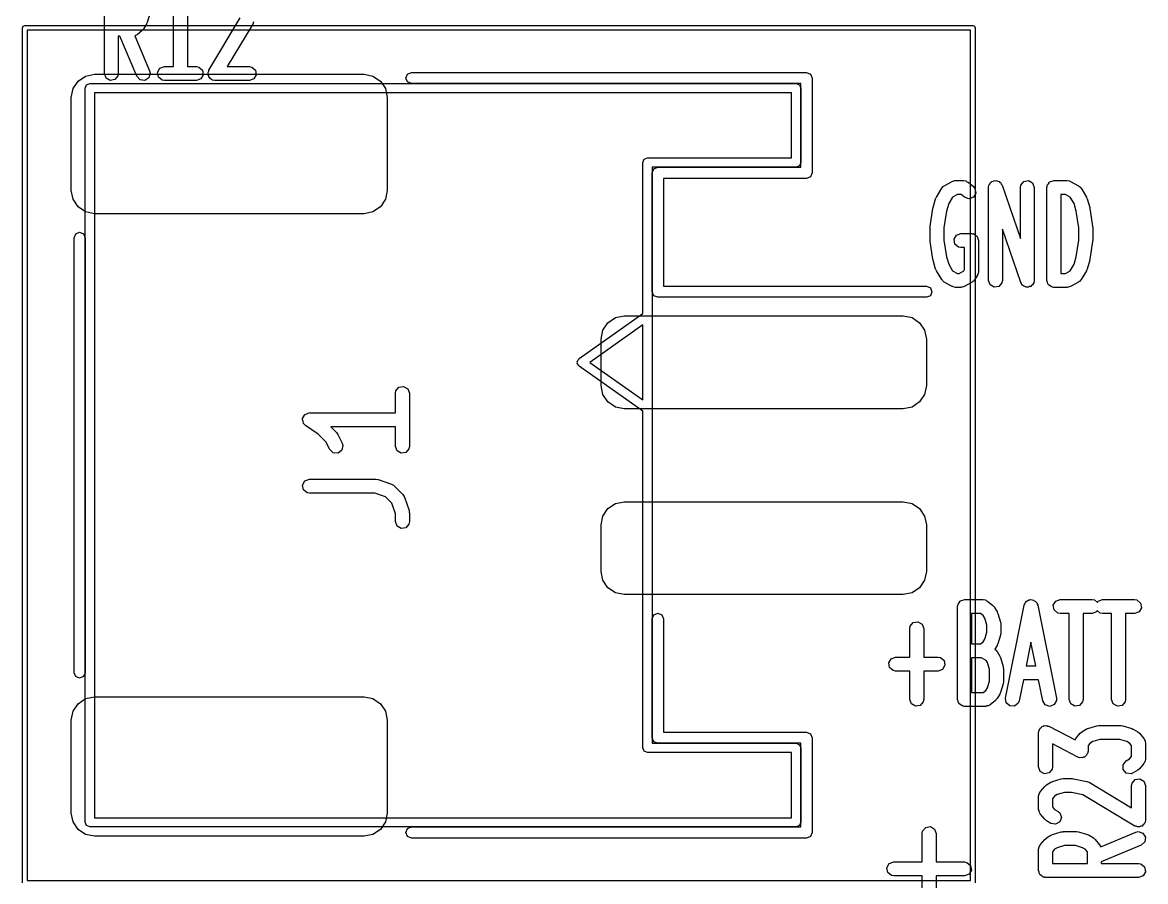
# Model space of a CAD drawing. Extents: x 3.67 to 6.5, y -4.53 to -1.6.
# Drawn here: x 4.0108 to 4.4865, y -4.0192 to -3.6552 of the extents above; entities that cross this region are included whole.
import ezdxf

# ---------------------------------------------------------------- set-up
doc = ezdxf.new("R2010")
doc.units = 0
doc.header["$MEASUREMENT"] = 0
doc.layers.add('BLACK', color=7, linetype='CONTINUOUS')

msp = doc.modelspace()

# ---------------------------------------------------------------- linework, layer by layer
at = {"layer": 'BLACK', "linetype": 'CONTINUOUS'}
for p, q in [((4.04553, -3.67687), (4.04553, -3.6375)), ((4.08068, -3.6375), (4.08068, -3.67392)), ((4.06481, -3.65148), (4.06368, -3.65523)), ((4.07477, -3.67392), (4.07477, -3.64943)), ((4.01083, -3.65748), (4.01112, -3.65678)), ((4.01083, -4.01969), (4.01083, -3.65748)), ((4.01112, -3.65678), (4.01181, -3.6565)), ((4.01181, -3.6565), (4.41339, -3.6565)), ((4.06226, -3.65777), (4.06164, -3.65849)), ((4.06339, -3.6559), (4.06226, -3.65777)), ((4.06341, -3.65576), (4.06339, -3.6559)), ((4.06368, -3.65523), (4.06341, -3.65576)), ((4.08982, -3.67536), (4.10305, -3.6533)), ((4.10838, -3.6559), (4.09757, -3.67392)), ((4.10874, -3.65496), (4.10838, -3.65588)), ((4.10838, -3.65588), (4.10838, -3.6559)), ((4.41339, -3.6565), (4.41408, -3.65678)), ((4.41408, -3.65678), (4.41437, -3.65748)), ((4.41437, -3.65748), (4.41437, -4.01969)), ((4.0128, -3.65846), (4.0128, -4.0187)), ((4.4124, -3.65846), (4.0128, -3.65846)), ((4.05214, -3.66108), (4.05143, -3.66108)), ((4.05143, -3.66108), (4.05143, -3.67687)), ((4.05926, -3.67802), (4.05214, -3.66108)), ((4.05937, -3.6604), (4.05848, -3.66091)), ((4.05848, -3.66091), (4.05848, -3.66091)), ((4.05848, -3.66091), (4.0647, -3.67573)), ((4.06162, -3.65852), (4.05937, -3.6604)), ((4.06164, -3.65849), (4.06162, -3.65852)), ((4.4124, -4.0187), (4.4124, -3.65846)), ((4.04622, -3.67877), (4.04553, -3.67687)), ((4.05143, -3.67687), (4.05126, -3.67788)), ((4.06493, -3.67673), (4.06433, -3.67866)), ((4.0647, -3.67573), (4.06493, -3.67673)), ((4.06807, -3.67636), (4.06908, -3.67461)), ((4.06842, -3.67835), (4.06807, -3.67636)), ((4.06908, -3.67461), (4.07098, -3.67392)), ((4.07098, -3.67392), (4.07477, -3.67392)), ((4.08068, -3.67392), (4.08448, -3.67392)), ((4.08448, -3.67392), (4.08549, -3.6741)), ((4.08549, -3.6741), (4.08703, -3.6754)), ((4.08703, -3.6754), (4.08738, -3.67739)), ((4.08943, -3.67734), (4.08953, -3.67685)), ((4.08944, -3.67636), (4.08972, -3.67589)), ((4.08953, -3.67685), (4.08944, -3.67636)), ((4.08972, -3.67589), (4.08982, -3.67536)), ((4.09757, -3.67392), (4.10697, -3.67392)), ((4.10697, -3.67392), (4.10798, -3.6741)), ((4.10798, -3.6741), (4.10953, -3.6754)), ((4.10953, -3.6754), (4.10988, -3.67739)), ((4.17323, -3.67874), (4.17392, -3.67707)), ((4.17392, -3.67707), (4.17559, -3.67638)), ((4.17559, -3.67638), (4.34291, -3.67638)), ((4.34291, -3.67638), (4.34458, -3.67707)), ((4.34458, -3.67707), (4.34528, -3.67874)), ((4.03225, -3.68324), (4.03438, -3.68005)), ((4.03438, -3.68005), (4.03757, -3.67791)), ((4.0374, -3.68307), (4.03798, -3.68168)), ((4.03757, -3.67791), (4.04134, -3.67717)), ((4.03798, -3.68168), (4.03937, -3.6811)), ((4.03937, -3.6811), (4.33858, -3.6811)), ((4.04134, -3.67717), (4.15551, -3.67717)), ((4.04797, -3.67978), (4.04622, -3.67877)), ((4.04996, -3.67943), (4.04797, -3.67978)), ((4.05126, -3.67788), (4.04996, -3.67943)), ((4.06063, -3.6795), (4.05926, -3.67802)), ((4.06263, -3.67975), (4.06063, -3.6795)), ((4.06433, -3.67866), (4.06263, -3.67975)), ((4.06997, -3.67965), (4.06842, -3.67835)), ((4.07098, -3.67983), (4.06997, -3.67965)), ((4.08448, -3.67983), (4.07098, -3.67983)), ((4.08637, -3.67914), (4.08448, -3.67983)), ((4.08738, -3.67739), (4.08637, -3.67914)), ((4.0897, -3.67781), (4.08943, -3.67734)), ((4.08979, -3.67835), (4.0897, -3.67781)), ((4.09017, -3.67867), (4.08979, -3.67835)), ((4.09042, -3.6791), (4.09017, -3.67867)), ((4.09092, -3.6793), (4.09042, -3.6791)), ((4.09134, -3.67965), (4.09092, -3.6793)), ((4.09226, -3.67981), (4.09134, -3.67965)), ((4.0923, -3.67983), (4.09226, -3.67981)), ((4.09232, -3.67982), (4.0923, -3.67983)), ((4.09235, -3.67983), (4.09232, -3.67982)), ((4.10697, -3.67983), (4.09235, -3.67983)), ((4.10887, -3.67914), (4.10697, -3.67983)), ((4.10988, -3.67739), (4.10887, -3.67914)), ((4.15551, -3.67717), (4.15928, -3.67791)), ((4.15928, -3.67791), (4.16247, -3.68005)), ((4.16247, -3.68005), (4.16461, -3.68324)), ((4.17392, -3.68041), (4.17323, -3.67874)), ((4.17559, -3.6811), (4.17392, -3.68041)), ((4.34055, -3.6811), (4.17559, -3.6811)), ((4.33858, -3.6811), (4.33997, -3.68168)), ((4.33997, -3.68168), (4.34055, -3.68307)), ((4.34055, -3.71654), (4.34055, -3.6811)), ((4.34528, -3.67874), (4.34528, -3.7189)), ((4.0315, -3.68701), (4.03225, -3.68324)), ((4.0374, -3.99409), (4.0374, -3.68307)), ((4.04134, -3.68504), (4.04134, -3.99213)), ((4.33661, -3.68504), (4.04134, -3.68504)), ((4.16461, -3.68324), (4.16535, -3.68701)), ((4.33661, -3.7126), (4.33661, -3.68504)), ((4.34055, -3.68307), (4.34055, -3.71457)), ((4.0315, -3.72638), (4.0315, -3.68701)), ((4.16535, -3.68701), (4.16535, -3.72638)), ((4.27362, -3.71457), (4.2742, -3.71318)), ((4.27362, -3.77851), (4.27362, -3.71457)), ((4.2742, -3.71318), (4.27559, -3.7126)), ((4.27559, -3.7126), (4.33661, -3.7126)), ((4.34055, -3.71457), (4.33997, -3.71596)), ((4.33858, -3.71654), (4.27756, -3.71654)), ((4.27756, -3.71654), (4.27756, -3.96063)), ((4.27756, -3.7189), (4.27825, -3.71723)), ((4.27756, -3.76929), (4.27756, -3.7189)), ((4.27825, -3.71723), (4.27992, -3.71654)), ((4.27992, -3.71654), (4.34055, -3.71654)), ((4.33997, -3.71596), (4.33858, -3.71654)), ((4.34528, -3.7189), (4.34458, -3.72057)), ((4.34291, -3.72126), (4.28228, -3.72126)), ((4.28228, -3.72126), (4.28228, -3.76693)), ((4.34458, -3.72057), (4.34291, -3.72126)), ((4.40084, -3.72468), (4.40109, -3.7246)), ((4.40109, -3.7246), (4.40127, -3.7244)), ((4.40127, -3.7244), (4.40464, -3.72252)), ((4.40464, -3.72252), (4.40561, -3.72219)), ((4.40561, -3.72219), (4.40585, -3.72223)), ((4.40585, -3.72223), (4.40607, -3.72215)), ((4.40607, -3.72215), (4.40945, -3.72215)), ((4.40945, -3.72215), (4.41046, -3.72233)), ((4.41046, -3.72233), (4.41085, -3.72266)), ((4.41085, -3.72266), (4.41134, -3.72283)), ((4.41134, -3.72283), (4.41359, -3.72471)), ((4.42001, -3.725), (4.42017, -3.72409)), ((4.42017, -3.72409), (4.42052, -3.72367)), ((4.42052, -3.72367), (4.42072, -3.72316)), ((4.42072, -3.72316), (4.42115, -3.72292)), ((4.42115, -3.72292), (4.42147, -3.72255)), ((4.42147, -3.72255), (4.42201, -3.72245)), ((4.42201, -3.72245), (4.42249, -3.72219)), ((4.42249, -3.72219), (4.42297, -3.72228)), ((4.42297, -3.72228), (4.42346, -3.7222)), ((4.42346, -3.7222), (4.42393, -3.72247)), ((4.42393, -3.72247), (4.42447, -3.72257)), ((4.42447, -3.72257), (4.42478, -3.72296)), ((4.42478, -3.72296), (4.42521, -3.72321)), ((4.42521, -3.72321), (4.4254, -3.72372)), ((4.4254, -3.72372), (4.42574, -3.72415)), ((4.42574, -3.72415), (4.43349, -3.74676)), ((4.43349, -3.7251), (4.43367, -3.72409)), ((4.43367, -3.72409), (4.43497, -3.72255)), ((4.43497, -3.72255), (4.43696, -3.7222)), ((4.43696, -3.7222), (4.43871, -3.72321)), ((4.43871, -3.72321), (4.4394, -3.7251)), ((4.44479, -3.72459), (4.44485, -3.72448)), ((4.44481, -3.72472), (4.44479, -3.72459)), ((4.44485, -3.72448), (4.44492, -3.72409)), ((4.44492, -3.72409), (4.44541, -3.72351)), ((4.44541, -3.72351), (4.4458, -3.72284)), ((4.4458, -3.72284), (4.44605, -3.72275)), ((4.44605, -3.72275), (4.44622, -3.72255)), ((4.44622, -3.72255), (4.44697, -3.72241)), ((4.44697, -3.72241), (4.44769, -3.72215)), ((4.44769, -3.72215), (4.45332, -3.72215)), ((4.45332, -3.72215), (4.45433, -3.72233)), ((4.45433, -3.72233), (4.45451, -3.72248)), ((4.45451, -3.72248), (4.45475, -3.72252)), ((4.45475, -3.72252), (4.45813, -3.7244)), ((4.45813, -3.7244), (4.45892, -3.72504)), ((4.03225, -3.73014), (4.0315, -3.72638)), ((4.16535, -3.72638), (4.16461, -3.73014)), ((4.39762, -3.72988), (4.39789, -3.72934)), ((4.39789, -3.72934), (4.39792, -3.72921)), ((4.39792, -3.72921), (4.40017, -3.72546)), ((4.40017, -3.72546), (4.40084, -3.72468)), ((4.40482, -3.72918), (4.40317, -3.73193)), ((4.40684, -3.72806), (4.40482, -3.72918)), ((4.40838, -3.72806), (4.40684, -3.72806)), ((4.40981, -3.72925), (4.40838, -3.72806)), ((4.41171, -3.72993), (4.40981, -3.72925)), ((4.4136, -3.72923), (4.41171, -3.72993)), ((4.41359, -3.72471), (4.41425, -3.72549)), ((4.41461, -3.72748), (4.4136, -3.72923)), ((4.41425, -3.72549), (4.41461, -3.72748)), ((4.41999, -3.72505), (4.42001, -3.725)), ((4.42, -3.72508), (4.41999, -3.72505)), ((4.41999, -3.7251), (4.42, -3.72508)), ((4.41999, -3.76447), (4.41999, -3.7251)), ((4.43349, -3.74676), (4.43349, -3.7251)), ((4.4394, -3.7251), (4.4394, -3.76447)), ((4.44474, -3.7251), (4.44481, -3.72472)), ((4.44474, -3.76447), (4.44474, -3.7251)), ((4.45065, -3.72806), (4.45065, -3.76152)), ((4.45255, -3.72806), (4.45065, -3.72806)), ((4.45457, -3.72918), (4.45255, -3.72806)), ((4.45622, -3.73193), (4.45457, -3.72918)), ((4.45892, -3.72504), (4.45902, -3.72529)), ((4.45902, -3.72529), (4.45922, -3.72546)), ((4.45922, -3.72546), (4.46147, -3.72921)), ((4.46147, -3.72921), (4.46169, -3.72977)), ((4.03438, -3.73334), (4.03225, -3.73014)), ((4.03757, -3.73547), (4.03438, -3.73334)), ((4.16247, -3.73334), (4.15928, -3.73547)), ((4.16461, -3.73014), (4.16247, -3.73334)), ((4.39528, -3.74154), (4.3964, -3.73404)), ((4.3964, -3.73404), (4.3965, -3.73374)), ((4.3965, -3.73363), (4.39762, -3.72988)), ((4.3965, -3.73374), (4.3965, -3.73363)), ((4.40317, -3.73193), (4.40221, -3.73512)), ((4.45718, -3.73512), (4.45622, -3.73193)), ((4.46169, -3.72977), (4.46177, -3.72988)), ((4.46177, -3.72988), (4.4629, -3.73363)), ((4.4629, -3.73363), (4.46293, -3.73394)), ((4.46293, -3.73394), (4.46299, -3.73404)), ((4.46299, -3.73404), (4.46411, -3.74154)), ((4.04134, -3.73622), (4.03757, -3.73547)), ((4.15551, -3.73622), (4.04134, -3.73622)), ((4.15928, -3.73547), (4.15551, -3.73622)), ((4.40221, -3.73512), (4.40115, -3.7422)), ((4.45824, -3.7422), (4.45718, -3.73512)), ((4.39525, -3.74198), (4.3953, -3.74166)), ((4.39525, -3.7476), (4.39525, -3.74198)), ((4.3953, -3.74166), (4.39528, -3.74154)), ((4.40115, -3.7422), (4.40115, -3.74738)), ((4.43365, -3.76543), (4.4259, -3.74282)), ((4.4259, -3.74282), (4.4259, -3.76447)), ((4.45824, -3.74738), (4.45824, -3.7422)), ((4.46411, -3.74154), (4.4641, -3.74186)), ((4.4641, -3.74186), (4.46415, -3.74198)), ((4.46415, -3.74198), (4.46415, -3.7476)), ((4.03268, -3.74646), (4.03337, -3.74479)), ((4.03268, -3.93071), (4.03268, -3.74646)), ((4.03337, -3.74479), (4.03504, -3.74409)), ((4.03504, -3.74409), (4.03671, -3.74479)), ((4.03671, -3.74479), (4.0374, -3.74646)), ((4.0374, -3.74646), (4.0374, -3.93071)), ((4.39529, -3.74771), (4.39525, -3.7476)), ((4.39528, -3.74804), (4.39529, -3.74771)), ((4.3964, -3.75554), (4.39528, -3.74804)), ((4.40115, -3.74738), (4.40221, -3.75445)), ((4.40542, -3.74709), (4.40643, -3.74534)), ((4.40577, -3.74908), (4.40542, -3.74709)), ((4.40643, -3.74534), (4.40832, -3.74465)), ((4.40832, -3.74465), (4.41282, -3.74465)), ((4.41282, -3.74465), (4.41321, -3.74472)), ((4.41321, -3.74472), (4.41334, -3.74469)), ((4.41334, -3.74469), (4.41345, -3.74476)), ((4.41345, -3.74476), (4.41383, -3.74483)), ((4.41383, -3.74483), (4.41442, -3.74532)), ((4.41442, -3.74532), (4.41509, -3.7457)), ((4.41509, -3.7457), (4.41518, -3.74595)), ((4.41518, -3.74595), (4.41538, -3.74612)), ((4.41538, -3.74612), (4.41551, -3.74688)), ((4.41551, -3.74688), (4.41578, -3.7476)), ((4.41578, -3.7476), (4.41578, -3.76072)), ((4.45718, -3.75445), (4.45824, -3.74738)), ((4.46411, -3.74804), (4.46299, -3.75554)), ((4.46415, -3.7476), (4.46409, -3.74792)), ((4.46409, -3.74792), (4.46411, -3.74804)), ((4.40731, -3.75037), (4.40577, -3.74908)), ((4.40832, -3.75055), (4.40731, -3.75037)), ((4.40987, -3.75055), (4.40832, -3.75055)), ((4.40987, -3.75991), (4.40987, -3.75055)), ((4.39646, -3.75564), (4.3964, -3.75554)), ((4.3965, -3.75595), (4.39646, -3.75564)), ((4.39762, -3.7597), (4.3965, -3.75595)), ((4.40221, -3.75445), (4.40317, -3.75765)), ((4.40317, -3.75765), (4.40482, -3.7604)), ((4.45457, -3.7604), (4.45622, -3.75765)), ((4.45622, -3.75765), (4.45718, -3.75445)), ((4.4629, -3.75595), (4.46177, -3.7597)), ((4.46299, -3.75554), (4.46289, -3.75583)), ((4.46289, -3.75583), (4.4629, -3.75595)), ((4.3977, -3.75981), (4.39762, -3.7597)), ((4.39792, -3.76037), (4.3977, -3.75981)), ((4.40017, -3.76412), (4.39792, -3.76037)), ((4.40482, -3.7604), (4.40684, -3.76152)), ((4.40684, -3.76152), (4.40756, -3.76152)), ((4.40756, -3.76152), (4.40957, -3.7604)), ((4.40957, -3.7604), (4.40987, -3.75991)), ((4.41536, -3.76224), (4.41423, -3.76412)), ((4.41541, -3.76196), (4.41536, -3.76224)), ((4.4156, -3.76173), (4.41541, -3.76196)), ((4.41578, -3.76072), (4.4156, -3.76173)), ((4.45065, -3.76152), (4.45255, -3.76152)), ((4.45255, -3.76152), (4.45457, -3.7604)), ((4.46147, -3.76037), (4.45922, -3.76412)), ((4.4615, -3.76024), (4.46147, -3.76037)), ((4.46177, -3.7597), (4.4615, -3.76024)), ((4.28228, -3.76693), (4.3937, -3.76693)), ((4.3937, -3.76693), (4.39537, -3.76762)), ((4.40037, -3.76429), (4.40017, -3.76412)), ((4.40047, -3.76453), (4.40037, -3.76429)), ((4.40127, -3.76518), (4.40047, -3.76453)), ((4.40464, -3.76705), (4.40127, -3.76518)), ((4.40488, -3.76709), (4.40464, -3.76705)), ((4.40506, -3.76725), (4.40488, -3.76709)), ((4.40607, -3.76743), (4.40506, -3.76725)), ((4.40832, -3.76743), (4.40607, -3.76743)), ((4.40855, -3.76734), (4.40832, -3.76743)), ((4.40879, -3.76739), (4.40855, -3.76734)), ((4.40976, -3.76705), (4.40879, -3.76739)), ((4.41313, -3.76518), (4.40976, -3.76705)), ((4.41331, -3.76498), (4.41313, -3.76518)), ((4.41356, -3.76489), (4.41331, -3.76498)), ((4.41423, -3.76412), (4.41356, -3.76489)), ((4.42069, -3.76637), (4.41999, -3.76447)), ((4.42243, -3.76738), (4.42069, -3.76637)), ((4.42442, -3.76703), (4.42243, -3.76738)), ((4.42572, -3.76548), (4.42442, -3.76703)), ((4.4259, -3.76447), (4.42572, -3.76548)), ((4.434, -3.76586), (4.43365, -3.76543)), ((4.43418, -3.76637), (4.434, -3.76586)), ((4.43461, -3.76662), (4.43418, -3.76637)), ((4.43492, -3.767), (4.43461, -3.76662)), ((4.43546, -3.76711), (4.43492, -3.767)), ((4.43593, -3.76738), (4.43546, -3.76711)), ((4.43642, -3.7673), (4.43593, -3.76738)), ((4.4369, -3.76739), (4.43642, -3.7673)), ((4.43738, -3.76713), (4.4369, -3.76739)), ((4.43792, -3.76703), (4.43738, -3.76713)), ((4.43824, -3.76665), (4.43792, -3.76703)), ((4.43867, -3.76641), (4.43824, -3.76665)), ((4.43887, -3.7659), (4.43867, -3.76641)), ((4.43922, -3.76548), (4.43887, -3.7659)), ((4.43938, -3.76457), (4.43922, -3.76548)), ((4.4394, -3.76453), (4.43938, -3.76457)), ((4.4394, -3.76447), (4.43939, -3.7645)), ((4.43939, -3.7645), (4.4394, -3.76453)), ((4.445, -3.76519), (4.44474, -3.76447)), ((4.44514, -3.76595), (4.445, -3.76519)), ((4.44534, -3.76612), (4.44514, -3.76595)), ((4.44543, -3.76637), (4.44534, -3.76612)), ((4.4461, -3.76675), (4.44543, -3.76637)), ((4.44668, -3.76725), (4.4461, -3.76675)), ((4.44707, -3.76732), (4.44668, -3.76725)), ((4.44718, -3.76738), (4.44707, -3.76732)), ((4.44731, -3.76736), (4.44718, -3.76738)), ((4.44769, -3.76743), (4.44731, -3.76736)), ((4.45332, -3.76743), (4.44769, -3.76743)), ((4.45355, -3.76734), (4.45332, -3.76743)), ((4.45378, -3.76739), (4.45355, -3.76734)), ((4.45475, -3.76705), (4.45378, -3.76739)), ((4.45813, -3.76518), (4.45475, -3.76705)), ((4.4583, -3.76498), (4.45813, -3.76518)), ((4.45855, -3.76489), (4.4583, -3.76498)), ((4.45922, -3.76412), (4.45855, -3.76489)), ((4.27825, -3.77096), (4.27756, -3.76929)), ((4.27992, -3.77165), (4.27825, -3.77096)), ((4.3937, -3.77165), (4.27992, -3.77165)), ((4.39537, -3.77096), (4.3937, -3.77165)), ((4.39537, -3.76762), (4.39606, -3.76929)), ((4.39606, -3.76929), (4.39537, -3.77096)), ((4.24662, -3.79761), (4.27362, -3.77851)), ((4.25879, -3.78241), (4.26198, -3.78028)), ((4.26198, -3.78028), (4.26575, -3.77953)), ((4.26575, -3.77953), (4.38386, -3.77953)), ((4.38386, -3.77953), (4.38762, -3.78028)), ((4.38762, -3.78028), (4.39082, -3.78241)), ((4.27362, -3.78333), (4.25116, -3.79921)), ((4.25591, -3.78937), (4.25665, -3.7856)), ((4.25665, -3.7856), (4.25879, -3.78241)), ((4.27362, -3.81509), (4.27362, -3.78333)), ((4.39082, -3.78241), (4.39295, -3.7856)), ((4.39295, -3.7856), (4.3937, -3.78937)), ((4.25591, -3.80906), (4.25591, -3.78937)), ((4.3937, -3.78937), (4.3937, -3.80906)), ((4.24581, -3.79888), (4.24605, -3.79851)), ((4.24589, -3.79921), (4.24581, -3.79888)), ((4.24581, -3.79955), (4.24589, -3.79921)), ((4.24605, -3.79992), (4.24581, -3.79955)), ((4.24605, -3.79851), (4.24614, -3.79808)), ((4.24614, -3.80035), (4.24605, -3.79992)), ((4.24614, -3.79808), (4.24643, -3.79789)), ((4.24643, -3.80053), (4.24614, -3.80035)), ((4.24643, -3.79789), (4.24662, -3.79761)), ((4.24662, -3.80082), (4.24643, -3.80053)), ((4.25116, -3.79921), (4.27362, -3.81509)), ((4.27362, -3.81992), (4.24662, -3.80082)), ((4.16898, -3.81133), (4.17028, -3.80978)), ((4.17028, -3.80978), (4.17227, -3.80943)), ((4.17227, -3.80943), (4.17402, -3.81044)), ((4.25665, -3.81282), (4.25591, -3.80906)), ((4.3937, -3.80906), (4.39295, -3.81282)), ((4.1688, -3.81234), (4.16898, -3.81133)), ((4.1688, -3.82063), (4.1688, -3.81234)), ((4.17402, -3.81044), (4.17471, -3.81234)), ((4.17471, -3.81234), (4.17471, -3.83483)), ((4.25879, -3.81601), (4.25665, -3.81282)), ((4.39295, -3.81282), (4.39082, -3.81601)), ((4.26198, -3.81815), (4.25879, -3.81601)), ((4.26575, -3.8189), (4.26198, -3.81815)), ((4.38386, -3.8189), (4.26575, -3.8189)), ((4.38762, -3.81815), (4.38386, -3.8189)), ((4.39082, -3.81601), (4.38762, -3.81815)), ((4.12944, -3.82339), (4.12951, -3.82324)), ((4.12968, -3.82422), (4.12944, -3.82339)), ((4.12948, -3.82307), (4.12991, -3.82233)), ((4.12951, -3.82324), (4.12948, -3.82307)), ((4.12983, -3.82506), (4.12968, -3.82422)), ((4.12991, -3.82233), (4.13025, -3.82154)), ((4.13025, -3.82154), (4.1304, -3.82147)), ((4.1304, -3.82147), (4.13049, -3.82132)), ((4.13049, -3.82132), (4.13129, -3.82103)), ((4.13129, -3.82103), (4.13206, -3.82065)), ((4.13206, -3.82065), (4.13223, -3.82069)), ((4.13223, -3.82069), (4.13239, -3.82063)), ((4.13239, -3.82063), (4.1688, -3.82063)), ((4.27362, -3.9626), (4.27362, -3.81992)), ((4.12996, -3.82517), (4.12983, -3.82506)), ((4.13001, -3.82533), (4.12996, -3.82517)), ((4.13075, -3.82604), (4.13001, -3.82533)), ((4.13613, -3.82963), (4.13075, -3.82604)), ((4.1688, -3.82654), (4.14139, -3.82654)), ((4.14139, -3.82654), (4.14385, -3.829)), ((4.14385, -3.829), (4.14435, -3.82972)), ((4.1688, -3.83483), (4.1688, -3.82654)), ((4.13933, -3.83283), (4.13613, -3.82963)), ((4.14099, -3.83615), (4.13933, -3.83283)), ((4.14435, -3.82972), (4.1444, -3.82976)), ((4.1444, -3.82976), (4.14628, -3.83351)), ((4.14628, -3.83351), (4.14657, -3.8345)), ((4.14246, -3.83754), (4.14099, -3.83615)), ((4.14448, -3.83766), (4.14246, -3.83754)), ((4.1461, -3.83646), (4.14448, -3.83766)), ((4.14657, -3.8345), (4.1461, -3.83646)), ((4.16949, -3.83673), (4.1688, -3.83483)), ((4.17124, -3.83774), (4.16949, -3.83673)), ((4.17323, -3.83739), (4.17124, -3.83774)), ((4.17453, -3.83584), (4.17323, -3.83739)), ((4.17471, -3.83483), (4.17453, -3.83584)), ((4.12948, -3.85119), (4.13049, -3.84944)), ((4.12983, -3.85318), (4.12948, -3.85119)), ((4.13049, -3.84944), (4.13239, -3.84875)), ((4.13239, -3.84875), (4.16051, -3.84875)), ((4.16051, -3.84875), (4.16138, -3.84891)), ((4.16138, -3.84891), (4.16144, -3.8489)), ((4.16144, -3.8489), (4.16707, -3.85078)), ((4.16707, -3.85078), (4.16797, -3.85127)), ((4.16797, -3.85127), (4.16806, -3.85142)), ((4.16806, -3.85142), (4.16822, -3.85149)), ((4.16822, -3.85149), (4.17197, -3.85524)), ((4.13138, -3.85448), (4.12983, -3.85318)), ((4.13239, -3.85466), (4.13138, -3.85448)), ((4.16003, -3.85466), (4.13239, -3.85466)), ((4.16454, -3.85616), (4.16003, -3.85466)), ((4.1673, -3.85893), (4.16454, -3.85616)), ((4.17197, -3.85524), (4.17256, -3.85608)), ((4.17256, -3.85608), (4.17257, -3.85626)), ((4.17257, -3.85626), (4.17268, -3.8564)), ((4.17268, -3.8564), (4.17456, -3.86202)), ((4.1688, -3.86343), (4.1673, -3.85893)), ((4.17456, -3.86202), (4.17469, -3.86289)), ((4.25665, -3.86434), (4.25879, -3.86115)), ((4.25879, -3.86115), (4.26198, -3.85902)), ((4.26198, -3.85902), (4.26575, -3.85827)), ((4.26575, -3.85827), (4.38386, -3.85827)), ((4.38386, -3.85827), (4.38762, -3.85902)), ((4.38762, -3.85902), (4.39082, -3.86115)), ((4.39082, -3.86115), (4.39295, -3.86434)), ((4.1688, -3.8667), (4.1688, -3.86343)), ((4.16949, -3.8686), (4.1688, -3.8667)), ((4.17471, -3.8667), (4.17453, -3.86771)), ((4.17469, -3.86289), (4.17471, -3.86295)), ((4.17471, -3.86295), (4.17471, -3.8667)), ((4.25591, -3.86811), (4.25665, -3.86434)), ((4.39295, -3.86434), (4.3937, -3.86811)), ((4.17124, -3.86961), (4.16949, -3.8686)), ((4.17323, -3.86926), (4.17124, -3.86961)), ((4.17453, -3.86771), (4.17323, -3.86926)), ((4.25591, -3.8878), (4.25591, -3.86811)), ((4.3937, -3.86811), (4.3937, -3.8878)), ((4.25665, -3.89156), (4.25591, -3.8878)), ((4.3937, -3.8878), (4.39295, -3.89156)), ((4.25879, -3.89475), (4.25665, -3.89156)), ((4.26198, -3.89689), (4.25879, -3.89475)), ((4.39082, -3.89475), (4.38762, -3.89689)), ((4.39295, -3.89156), (4.39082, -3.89475)), ((4.26575, -3.89764), (4.26198, -3.89689)), ((4.38386, -3.89764), (4.26575, -3.89764)), ((4.38762, -3.89689), (4.38386, -3.89764)), ((4.40759, -3.90106), (4.40797, -3.9004)), ((4.40797, -3.9004), (4.40822, -3.90031)), ((4.40822, -3.90031), (4.40839, -3.9001)), ((4.40839, -3.9001), (4.40915, -3.89997)), ((4.40915, -3.89997), (4.40987, -3.89971)), ((4.40987, -3.89971), (4.41774, -3.89971)), ((4.41774, -3.89971), (4.41875, -3.89989)), ((4.41875, -3.89989), (4.41915, -3.90022)), ((4.41915, -3.90022), (4.41963, -3.90039)), ((4.41963, -3.90039), (4.42188, -3.90227)), ((4.43582, -3.90084), (4.43604, -3.90044)), ((4.43604, -3.90044), (4.43659, -3.90023)), ((4.43659, -3.90023), (4.43705, -3.89987)), ((4.43705, -3.89987), (4.4375, -3.89988)), ((4.4375, -3.89988), (4.43792, -3.89971)), ((4.43792, -3.89971), (4.43848, -3.8999)), ((4.43848, -3.8999), (4.43907, -3.89991)), ((4.43907, -3.89991), (4.43941, -3.90021)), ((4.43941, -3.90021), (4.43984, -3.90036)), ((4.43984, -3.90036), (4.44014, -3.90086)), ((4.44746, -3.90215), (4.44847, -3.9004)), ((4.44847, -3.9004), (4.45037, -3.89971)), ((4.45037, -3.89971), (4.46386, -3.89971)), ((4.46386, -3.89971), (4.46487, -3.89989)), ((4.46487, -3.89989), (4.46615, -3.90095)), ((4.46615, -3.90095), (4.46647, -3.9004)), ((4.46647, -3.9004), (4.46836, -3.89971)), ((4.46836, -3.89971), (4.48186, -3.89971)), ((4.48186, -3.89971), (4.48287, -3.89989)), ((4.48287, -3.89989), (4.48442, -3.90119)), ((4.40692, -3.90266), (4.40699, -3.90228)), ((4.40692, -3.94203), (4.40692, -3.90266)), ((4.40696, -3.90215), (4.40703, -3.90204)), ((4.40699, -3.90228), (4.40696, -3.90215)), ((4.40703, -3.90204), (4.4071, -3.90165)), ((4.4071, -3.90165), (4.40759, -3.90106)), ((4.42188, -3.90227), (4.4225, -3.903)), ((4.4225, -3.903), (4.42253, -3.90302)), ((4.42253, -3.90302), (4.42365, -3.90489)), ((4.42365, -3.90489), (4.42387, -3.90545)), ((4.42722, -3.94145), (4.4351, -3.90208)), ((4.4351, -3.90208), (4.43547, -3.90113)), ((4.43547, -3.90113), (4.43582, -3.90084)), ((4.44014, -3.90086), (4.44058, -3.90124)), ((4.44058, -3.90124), (4.44065, -3.90169)), ((4.44065, -3.90169), (4.44089, -3.90208)), ((4.44089, -3.90208), (4.44876, -3.94145)), ((4.44781, -3.90414), (4.44746, -3.90215)), ((4.44936, -3.90544), (4.44781, -3.90414)), ((4.46576, -3.90492), (4.46386, -3.90561)), ((4.46608, -3.90437), (4.46576, -3.90492)), ((4.46735, -3.90544), (4.46608, -3.90437)), ((4.48376, -3.90492), (4.48186, -3.90561)), ((4.48477, -3.90317), (4.48376, -3.90492)), ((4.48442, -3.90119), (4.48477, -3.90317)), ((4.27756, -3.90787), (4.27825, -3.9062)), ((4.27756, -3.95827), (4.27756, -3.90787)), ((4.27825, -3.9062), (4.27992, -3.90551)), ((4.27992, -3.90551), (4.28159, -3.9062)), ((4.28159, -3.9062), (4.28228, -3.90787)), ((4.28228, -3.90787), (4.28228, -3.95591)), ((4.38685, -3.91103), (4.38815, -3.90948)), ((4.38815, -3.90948), (4.39014, -3.90913)), ((4.39014, -3.90913), (4.39189, -3.91014)), ((4.39189, -3.91014), (4.39258, -3.91204)), ((4.41282, -3.90561), (4.41282, -3.91846)), ((4.41668, -3.90561), (4.41282, -3.90561)), ((4.41772, -3.90648), (4.41668, -3.90561)), ((4.4184, -3.90761), (4.41772, -3.90648)), ((4.41929, -3.91059), (4.4184, -3.90761)), ((4.42387, -3.90545), (4.42395, -3.90556)), ((4.42395, -3.90556), (4.42507, -3.90931)), ((4.42507, -3.90931), (4.42516, -3.91006)), ((4.42516, -3.91006), (4.4252, -3.91016)), ((4.4252, -3.91016), (4.4252, -3.91391)), ((4.45037, -3.90561), (4.44936, -3.90544)), ((4.45416, -3.90561), (4.45037, -3.90561)), ((4.45416, -3.94203), (4.45416, -3.90561)), ((4.46386, -3.90561), (4.46007, -3.90561)), ((4.46007, -3.90561), (4.46007, -3.94203)), ((4.46836, -3.90561), (4.46735, -3.90544)), ((4.47216, -3.90561), (4.46836, -3.90561)), ((4.47216, -3.94203), (4.47216, -3.90561)), ((4.48186, -3.90561), (4.47807, -3.90561)), ((4.47807, -3.90561), (4.47807, -3.94203)), ((4.38667, -3.91204), (4.38685, -3.91103)), ((4.38667, -3.92408), (4.38667, -3.91204)), ((4.39258, -3.91204), (4.39258, -3.92408)), ((4.4184, -3.91646), (4.41929, -3.91348)), ((4.41929, -3.91348), (4.41929, -3.91059)), ((4.42507, -3.91476), (4.42395, -3.91851)), ((4.4252, -3.91391), (4.42507, -3.91465)), ((4.42507, -3.91465), (4.42507, -3.91476)), ((4.41282, -3.91846), (4.41668, -3.91846)), ((4.41668, -3.91846), (4.41772, -3.91759)), ((4.41772, -3.91759), (4.4184, -3.91646)), ((4.42365, -3.91918), (4.42268, -3.9208)), ((4.42368, -3.91905), (4.42365, -3.91918)), ((4.42395, -3.91851), (4.42368, -3.91905)), ((4.43799, -3.91772), (4.43597, -3.92783)), ((4.44001, -3.92783), (4.43799, -3.91772)), ((4.37873, -3.92477), (4.38062, -3.92408)), ((4.38062, -3.92408), (4.38667, -3.92408)), ((4.39258, -3.92408), (4.39862, -3.92408)), ((4.39862, -3.92408), (4.39963, -3.92426)), ((4.39963, -3.92426), (4.40118, -3.92556)), ((4.41282, -3.92436), (4.41282, -3.93908)), ((4.41698, -3.92436), (4.41282, -3.92436)), ((4.41899, -3.92548), (4.41698, -3.92436)), ((4.42268, -3.9208), (4.42335, -3.92135)), ((4.42335, -3.92135), (4.42344, -3.9216)), ((4.42344, -3.9216), (4.42365, -3.92177)), ((4.42365, -3.92177), (4.42478, -3.92364)), ((4.42478, -3.92364), (4.42499, -3.9242)), ((4.42499, -3.9242), (4.42507, -3.92431)), ((4.42507, -3.92431), (4.4262, -3.92806)), ((4.37772, -3.92652), (4.37873, -3.92477)), ((4.37807, -3.92851), (4.37772, -3.92652)), ((4.37961, -3.92981), (4.37807, -3.92851)), ((4.40153, -3.92755), (4.40052, -3.9293)), ((4.40118, -3.92556), (4.40153, -3.92755)), ((4.41952, -3.92636), (4.41899, -3.92548)), ((4.42042, -3.92934), (4.41952, -3.92636)), ((4.4262, -3.92806), (4.42628, -3.92881)), ((4.42628, -3.92881), (4.42632, -3.92891)), ((4.42632, -3.92891), (4.42632, -3.93453)), ((4.43597, -3.92783), (4.44001, -3.92783)), ((4.03337, -3.93238), (4.03268, -3.93071)), ((4.03504, -3.93307), (4.03337, -3.93238)), ((4.03671, -3.93238), (4.03504, -3.93307)), ((4.0374, -3.93071), (4.03671, -3.93238)), ((4.38062, -3.92999), (4.37961, -3.92981)), ((4.38667, -3.92999), (4.38062, -3.92999)), ((4.38667, -3.94203), (4.38667, -3.92999)), ((4.39862, -3.92999), (4.39258, -3.92999)), ((4.39258, -3.92999), (4.39258, -3.94203)), ((4.40052, -3.9293), (4.39862, -3.92999)), ((4.42042, -3.9341), (4.42042, -3.92934)), ((4.43479, -3.93374), (4.43301, -3.94261)), ((4.4412, -3.93374), (4.43479, -3.93374)), ((4.44297, -3.94261), (4.4412, -3.93374)), ((4.4178, -3.93908), (4.41884, -3.93821)), ((4.41884, -3.93821), (4.41952, -3.93708)), ((4.41952, -3.93708), (4.42042, -3.9341)), ((4.4262, -3.93538), (4.42507, -3.93913)), ((4.42632, -3.93453), (4.42619, -3.93527)), ((4.42619, -3.93527), (4.4262, -3.93538)), ((4.03438, -3.94383), (4.03757, -3.94169)), ((4.03757, -3.94169), (4.04134, -3.94094)), ((4.04134, -3.94094), (4.15551, -3.94094)), ((4.15551, -3.94094), (4.15928, -3.94169)), ((4.15928, -3.94169), (4.16247, -3.94383)), ((4.38736, -3.94393), (4.38667, -3.94203)), ((4.3924, -3.94304), (4.3911, -3.94459)), ((4.39258, -3.94203), (4.3924, -3.94304)), ((4.40718, -3.94275), (4.40692, -3.94203)), ((4.40731, -3.94351), (4.40718, -3.94275)), ((4.41282, -3.93908), (4.4178, -3.93908)), ((4.42301, -3.94243), (4.42076, -3.9443)), ((4.42303, -3.9424), (4.42301, -3.94243)), ((4.42365, -3.94168), (4.42303, -3.9424)), ((4.42478, -3.9398), (4.42365, -3.94168)), ((4.4248, -3.93967), (4.42478, -3.9398)), ((4.42507, -3.93913), (4.4248, -3.93967)), ((4.42753, -3.94345), (4.42722, -3.94145)), ((4.42905, -3.94478), (4.42753, -3.94345)), ((4.43301, -3.94261), (4.43264, -3.94357)), ((4.44402, -3.94434), (4.44297, -3.94261)), ((4.44878, -3.94248), (4.44782, -3.94425)), ((4.44876, -3.94145), (4.44878, -3.94248)), ((4.45485, -3.94393), (4.45416, -3.94203)), ((4.45989, -3.94304), (4.45859, -3.94459)), ((4.46007, -3.94203), (4.45989, -3.94304)), ((4.47285, -3.94393), (4.47216, -3.94203)), ((4.47789, -3.94304), (4.47659, -3.94459)), ((4.47807, -3.94203), (4.47789, -3.94304)), ((4.0315, -3.95079), (4.03225, -3.94702)), ((4.03225, -3.94702), (4.03438, -3.94383)), ((4.16247, -3.94383), (4.16461, -3.94702)), ((4.16461, -3.94702), (4.16535, -3.95079)), ((4.38911, -3.94494), (4.38736, -3.94393)), ((4.3911, -3.94459), (4.38911, -3.94494)), ((4.40752, -3.94368), (4.40731, -3.94351)), ((4.40761, -3.94393), (4.40752, -3.94368)), ((4.40827, -3.94431), (4.40761, -3.94393)), ((4.40886, -3.94481), (4.40827, -3.94431)), ((4.40924, -3.94487), (4.40886, -3.94481)), ((4.40936, -3.94494), (4.40924, -3.94487)), ((4.40949, -3.94492), (4.40936, -3.94494)), ((4.40987, -3.94498), (4.40949, -3.94492)), ((4.41887, -3.94498), (4.40987, -3.94498)), ((4.41935, -3.94481), (4.41887, -3.94498)), ((4.41987, -3.94481), (4.41935, -3.94481)), ((4.42076, -3.9443), (4.41987, -3.94481)), ((4.43106, -3.94483), (4.42905, -3.94478)), ((4.43264, -3.94357), (4.43106, -3.94483)), ((4.44593, -3.94498), (4.44402, -3.94434)), ((4.44782, -3.94425), (4.44593, -3.94498)), ((4.4566, -3.94494), (4.45485, -3.94393)), ((4.45859, -3.94459), (4.4566, -3.94494)), ((4.4746, -3.94494), (4.47285, -3.94393)), ((4.47659, -3.94459), (4.4746, -3.94494)), ((4.0315, -3.99016), (4.0315, -3.95079)), ((4.16535, -3.95079), (4.16535, -3.99016)), ((4.28228, -3.95591), (4.34291, -3.95591)), ((4.34291, -3.95591), (4.34458, -3.9566)), ((4.34458, -3.9566), (4.34528, -3.95827)), ((4.44124, -3.95602), (4.44142, -3.95501)), ((4.44124, -3.97064), (4.44124, -3.95602)), ((4.44142, -3.95501), (4.44172, -3.95465)), ((4.44172, -3.95465), (4.44186, -3.95421)), ((4.44186, -3.95421), (4.44235, -3.9539)), ((4.44235, -3.9539), (4.44272, -3.95346)), ((4.44272, -3.95346), (4.44318, -3.95338)), ((4.44318, -3.95338), (4.44357, -3.95313)), ((4.44357, -3.95313), (4.44414, -3.95321)), ((4.44414, -3.95321), (4.44471, -3.95311)), ((4.44471, -3.95311), (4.44511, -3.95334)), ((4.44511, -3.95334), (4.44557, -3.9534)), ((4.44557, -3.9534), (4.45666, -3.95922)), ((4.45693, -3.95863), (4.4588, -3.95638)), ((4.4588, -3.95638), (4.45953, -3.95576)), ((4.45953, -3.95576), (4.45955, -3.95574)), ((4.45955, -3.95574), (4.46143, -3.95461)), ((4.46143, -3.95461), (4.46199, -3.9544)), ((4.46199, -3.9544), (4.4621, -3.95431)), ((4.4621, -3.95431), (4.46585, -3.95319)), ((4.46585, -3.95319), (4.46659, -3.9531)), ((4.46659, -3.9531), (4.46669, -3.95307)), ((4.46669, -3.95307), (4.47607, -3.95307)), ((4.47607, -3.95307), (4.47681, -3.9532)), ((4.47681, -3.9532), (4.47692, -3.95319)), ((4.47692, -3.95319), (4.48067, -3.95431)), ((4.48067, -3.95431), (4.4812, -3.95459)), ((4.4812, -3.95459), (4.48134, -3.95461)), ((4.48134, -3.95461), (4.48321, -3.95574)), ((4.48321, -3.95574), (4.48393, -3.95636)), ((4.48393, -3.95636), (4.48396, -3.95638)), ((4.48396, -3.95638), (4.48584, -3.95863)), ((4.27825, -3.95994), (4.27756, -3.95827)), ((4.27756, -3.96063), (4.33858, -3.96063)), ((4.27992, -3.96063), (4.27825, -3.95994)), ((4.34055, -3.96063), (4.27992, -3.96063)), ((4.33858, -3.96063), (4.33997, -3.96121)), ((4.33997, -3.96121), (4.34055, -3.9626)), ((4.34055, -3.99606), (4.34055, -3.96063)), ((4.34528, -3.95827), (4.34528, -3.99843)), ((4.45782, -3.96651), (4.44715, -3.9609)), ((4.44715, -3.9609), (4.44715, -3.97064)), ((4.45666, -3.95922), (4.45675, -3.95911)), ((4.45675, -3.95911), (4.45693, -3.95863)), ((4.46302, -3.96054), (4.46215, -3.96159)), ((4.46215, -3.96159), (4.46215, -3.96389)), ((4.46415, -3.95986), (4.46302, -3.96054)), ((4.46713, -3.95897), (4.46415, -3.95986)), ((4.47564, -3.95897), (4.46713, -3.95897)), ((4.47862, -3.95986), (4.47564, -3.95897)), ((4.47974, -3.96054), (4.47862, -3.95986)), ((4.48061, -3.96159), (4.47974, -3.96054)), ((4.48061, -3.9662), (4.48061, -3.96159)), ((4.48584, -3.95863), (4.48635, -3.95952)), ((4.48635, -3.95952), (4.48634, -3.96003)), ((4.48634, -3.96003), (4.48652, -3.96052)), ((4.48652, -3.96052), (4.48652, -3.96727)), ((4.2742, -3.96399), (4.27362, -3.9626)), ((4.27559, -3.96457), (4.2742, -3.96399)), ((4.33661, -3.96457), (4.27559, -3.96457)), ((4.33661, -3.99213), (4.33661, -3.96457)), ((4.34055, -3.9626), (4.34055, -3.99409)), ((4.45828, -3.96657), (4.45782, -3.96651)), ((4.45868, -3.9668), (4.45828, -3.96657)), ((4.45925, -3.9667), (4.45868, -3.9668)), ((4.45982, -3.96678), (4.45925, -3.9667)), ((4.46022, -3.96653), (4.45982, -3.96678)), ((4.46067, -3.96645), (4.46022, -3.96653)), ((4.46104, -3.96601), (4.46067, -3.96645)), ((4.46153, -3.9657), (4.46104, -3.96601)), ((4.46167, -3.96526), (4.46153, -3.9657)), ((4.46197, -3.9649), (4.46167, -3.96526)), ((4.46215, -3.96389), (4.46197, -3.9649)), ((4.4783, -3.96811), (4.47974, -3.96724)), ((4.47974, -3.96724), (4.48061, -3.9662)), ((4.44194, -3.97254), (4.44124, -3.97064)), ((4.44697, -3.97165), (4.44567, -3.9732)), ((4.44715, -3.97064), (4.44697, -3.97165)), ((4.47703, -3.96968), (4.4783, -3.96811)), ((4.47706, -3.9717), (4.47703, -3.96968)), ((4.47838, -3.97322), (4.47706, -3.9717)), ((4.48396, -3.97141), (4.48323, -3.97202)), ((4.48584, -3.96916), (4.48396, -3.97141)), ((4.48601, -3.96867), (4.48584, -3.96916)), ((4.48634, -3.96828), (4.48601, -3.96867)), ((4.48652, -3.96727), (4.48634, -3.96828)), ((4.44368, -3.97355), (4.44194, -3.97254)), ((4.44567, -3.9732), (4.44368, -3.97355)), ((4.4471, -3.97681), (4.45085, -3.97569)), ((4.45085, -3.97569), (4.4516, -3.9756)), ((4.4516, -3.9756), (4.4517, -3.97556)), ((4.4517, -3.97556), (4.45545, -3.97556)), ((4.45545, -3.97556), (4.45589, -3.97564)), ((4.45589, -3.97564), (4.45603, -3.97562)), ((4.45603, -3.97562), (4.46165, -3.97674)), ((4.46165, -3.97674), (4.46257, -3.9771)), ((4.48038, -3.97354), (4.47838, -3.97322)), ((4.48134, -3.97317), (4.48038, -3.97354)), ((4.48079, -3.97751), (4.48209, -3.97596)), ((4.48321, -3.97205), (4.48134, -3.97317)), ((4.48209, -3.97596), (4.48408, -3.97561)), ((4.48323, -3.97202), (4.48321, -3.97205)), ((4.48408, -3.97561), (4.48583, -3.97662)), ((4.48583, -3.97662), (4.48652, -3.97852)), ((4.44175, -3.98161), (4.44193, -3.98112)), ((4.44193, -3.98112), (4.4438, -3.97887)), ((4.4438, -3.97887), (4.44453, -3.97826)), ((4.44453, -3.97826), (4.44455, -3.97823)), ((4.44455, -3.97823), (4.44643, -3.97711)), ((4.44643, -3.97711), (4.44699, -3.97689)), ((4.44699, -3.97689), (4.4471, -3.97681)), ((4.45213, -3.98147), (4.44915, -3.98236)), ((4.45515, -3.98147), (4.45213, -3.98147)), ((4.45999, -3.98244), (4.45515, -3.98147)), ((4.46257, -3.9771), (4.46259, -3.97711)), ((4.46259, -3.97711), (4.48061, -3.98792)), ((4.48061, -3.97852), (4.48079, -3.97751)), ((4.48061, -3.98792), (4.48061, -3.97852)), ((4.48652, -3.97852), (4.48652, -3.99314)), ((4.44124, -3.98301), (4.44142, -3.982)), ((4.44124, -3.98864), (4.44124, -3.98301)), ((4.44142, -3.982), (4.44175, -3.98161)), ((4.44802, -3.98304), (4.44715, -3.98408)), ((4.44715, -3.98408), (4.44715, -3.98757)), ((4.44915, -3.98236), (4.44802, -3.98304)), ((4.48205, -3.99567), (4.45999, -3.98244)), ((4.03225, -3.99392), (4.0315, -3.99016)), ((4.16535, -3.99016), (4.16461, -3.99392)), ((4.44142, -3.98912), (4.44124, -3.98864)), ((4.44142, -3.98964), (4.44142, -3.98912)), ((4.44193, -3.99053), (4.44142, -3.98964)), ((4.4438, -3.99278), (4.44193, -3.99053)), ((4.44715, -3.98757), (4.44802, -3.98861)), ((4.44802, -3.98861), (4.44947, -3.98948)), ((4.44947, -3.98948), (4.45024, -3.99015)), ((4.45024, -3.99015), (4.4509, -3.99206)), ((4.03438, -3.99712), (4.03225, -3.99392)), ((4.03798, -3.99549), (4.0374, -3.99409)), ((4.03937, -3.99606), (4.03798, -3.99549)), ((4.04134, -3.99213), (4.33661, -3.99213)), ((4.16461, -3.99392), (4.16247, -3.99712)), ((4.33997, -3.99549), (4.33858, -3.99606)), ((4.34055, -3.99409), (4.33997, -3.99549)), ((4.44383, -3.9928), (4.4438, -3.99278)), ((4.44455, -3.99342), (4.44383, -3.9928)), ((4.44643, -3.99455), (4.44455, -3.99342)), ((4.44841, -3.99493), (4.44643, -3.99455)), ((4.45018, -3.99395), (4.44841, -3.99493)), ((4.4509, -3.99206), (4.45018, -3.99395)), ((4.48258, -3.99577), (4.48205, -3.99567)), ((4.48305, -3.99605), (4.48258, -3.99577)), ((4.48451, -3.99579), (4.48403, -3.99605)), ((4.48504, -3.9957), (4.48451, -3.99579)), ((4.48536, -3.99532), (4.48504, -3.9957)), ((4.4858, -3.99507), (4.48536, -3.99532)), ((4.48599, -3.99457), (4.4858, -3.99507)), ((4.48634, -3.99415), (4.48599, -3.99457)), ((4.4865, -3.99323), (4.48634, -3.99415)), ((4.48652, -3.99319), (4.4865, -3.99323)), ((4.48652, -3.99314), (4.48651, -3.99317)), ((4.48651, -3.99317), (4.48652, -3.99319)), ((4.03757, -3.99925), (4.03438, -3.99712)), ((4.04134, -4), (4.03757, -3.99925)), ((4.33858, -3.99606), (4.03937, -3.99606)), ((4.15551, -4), (4.04134, -4)), ((4.15928, -3.99925), (4.15551, -4)), ((4.16247, -3.99712), (4.15928, -3.99925)), ((4.17323, -3.99843), (4.17392, -3.99675)), ((4.17392, -4.0001), (4.17323, -3.99843)), ((4.17392, -3.99675), (4.17559, -3.99606)), ((4.17559, -4.00079), (4.17392, -4.0001)), ((4.17559, -3.99606), (4.34055, -3.99606)), ((4.34458, -4.0001), (4.34291, -4.00079)), ((4.34528, -3.99843), (4.34458, -4.0001)), ((4.39193, -3.99885), (4.39211, -3.99784)), ((4.39193, -4.01089), (4.39193, -3.99885)), ((4.39211, -3.99784), (4.39341, -3.99629)), ((4.39341, -3.99629), (4.39539, -3.99594)), ((4.39539, -3.99594), (4.39714, -3.99695)), ((4.39714, -3.99695), (4.39783, -3.99885)), ((4.39783, -3.99885), (4.39783, -4.01089)), ((4.44455, -4.00073), (4.44643, -3.99961)), ((4.44643, -3.99961), (4.44699, -3.99939)), ((4.44699, -3.99939), (4.4471, -3.99931)), ((4.4471, -3.99931), (4.45085, -3.99818)), ((4.45085, -3.99818), (4.4516, -3.9981)), ((4.4516, -3.9981), (4.4517, -3.99806)), ((4.4517, -3.99806), (4.45732, -3.99806)), ((4.45732, -3.99806), (4.45806, -3.99819)), ((4.45806, -3.99819), (4.45817, -3.99818)), ((4.45817, -3.99818), (4.46192, -3.99931)), ((4.46192, -3.99931), (4.46246, -3.99958)), ((4.46246, -3.99958), (4.46259, -3.99961)), ((4.46259, -3.99961), (4.46446, -4.00073)), ((4.4676, -4.00452), (4.48242, -3.99829)), ((4.48242, -3.99829), (4.48342, -3.99806)), ((4.48354, -3.99596), (4.48305, -3.99605)), ((4.48342, -3.99806), (4.48535, -3.99866)), ((4.48403, -3.99605), (4.48354, -3.99596)), ((4.48535, -3.99866), (4.48645, -4.00036)), ((4.48645, -4.00036), (4.48619, -4.00236)), ((4.34291, -4.00079), (4.17559, -4.00079)), ((4.44124, -4.00551), (4.44142, -4.0045)), ((4.44142, -4.0045), (4.44175, -4.00411)), ((4.44175, -4.00411), (4.44193, -4.00362)), ((4.44193, -4.00362), (4.4438, -4.00137)), ((4.4438, -4.00137), (4.44453, -4.00076)), ((4.44453, -4.00076), (4.44455, -4.00073)), ((4.44915, -4.00486), (4.44802, -4.00554)), ((4.45213, -4.00397), (4.44915, -4.00486)), ((4.45689, -4.00397), (4.45213, -4.00397)), ((4.45987, -4.00486), (4.45689, -4.00397)), ((4.461, -4.00554), (4.45987, -4.00486)), ((4.46446, -4.00073), (4.46518, -4.00135)), ((4.46518, -4.00135), (4.46521, -4.00137)), ((4.46521, -4.00137), (4.46709, -4.00362)), ((4.46709, -4.00362), (4.4676, -4.00451)), ((4.4676, -4.00451), (4.4676, -4.00452)), ((4.48471, -4.00373), (4.46777, -4.01085)), ((4.48619, -4.00236), (4.48471, -4.00373)), ((4.44124, -4.01451), (4.44124, -4.00551)), ((4.44802, -4.00554), (4.44715, -4.00658)), ((4.44715, -4.00658), (4.44715, -4.01156)), ((4.46187, -4.00658), (4.461, -4.00554)), ((4.46187, -4.01156), (4.46187, -4.00658)), ((4.37698, -4.01333), (4.37799, -4.01158)), ((4.37733, -4.01532), (4.37698, -4.01333)), ((4.37799, -4.01158), (4.37988, -4.01089)), ((4.37988, -4.01089), (4.39193, -4.01089)), ((4.39783, -4.01089), (4.40988, -4.01089)), ((4.40988, -4.01089), (4.41089, -4.01107)), ((4.41089, -4.01107), (4.41244, -4.01237)), ((4.41279, -4.01436), (4.41178, -4.01611)), ((4.41244, -4.01237), (4.41279, -4.01436)), ((4.44151, -4.01523), (4.44124, -4.01451)), ((4.44715, -4.01156), (4.46187, -4.01156)), ((4.46777, -4.01085), (4.46777, -4.01156)), ((4.46777, -4.01156), (4.48357, -4.01156)), ((4.48357, -4.01156), (4.48458, -4.01174)), ((4.48458, -4.01174), (4.48612, -4.01303)), ((4.48612, -4.01303), (4.48648, -4.01502)), ((4.0128, -4.0187), (4.4124, -4.0187)), ((4.37887, -4.01662), (4.37733, -4.01532)), ((4.37988, -4.0168), (4.37887, -4.01662)), ((4.39193, -4.0168), (4.37988, -4.0168)), ((4.39193, -4.02884), (4.39193, -4.0168)), ((4.40988, -4.0168), (4.39783, -4.0168)), ((4.39783, -4.0168), (4.39783, -4.02884)), ((4.41178, -4.01611), (4.40988, -4.0168)), ((4.44164, -4.01599), (4.44151, -4.01523)), ((4.44184, -4.01616), (4.44164, -4.01599)), ((4.44194, -4.01641), (4.44184, -4.01616)), ((4.4426, -4.01679), (4.44194, -4.01641)), ((4.44319, -4.01729), (4.4426, -4.01679)), ((4.44357, -4.01735), (4.44319, -4.01729)), ((4.44368, -4.01742), (4.44357, -4.01735)), ((4.44381, -4.0174), (4.44368, -4.01742)), ((4.4442, -4.01746), (4.44381, -4.0174)), ((4.48357, -4.01746), (4.4442, -4.01746)), ((4.48547, -4.01677), (4.48357, -4.01746)), ((4.48648, -4.01502), (4.48547, -4.01677))]:
    msp.add_line(p, q, dxfattribs=at)

doc.saveas('drawing.dxf')
